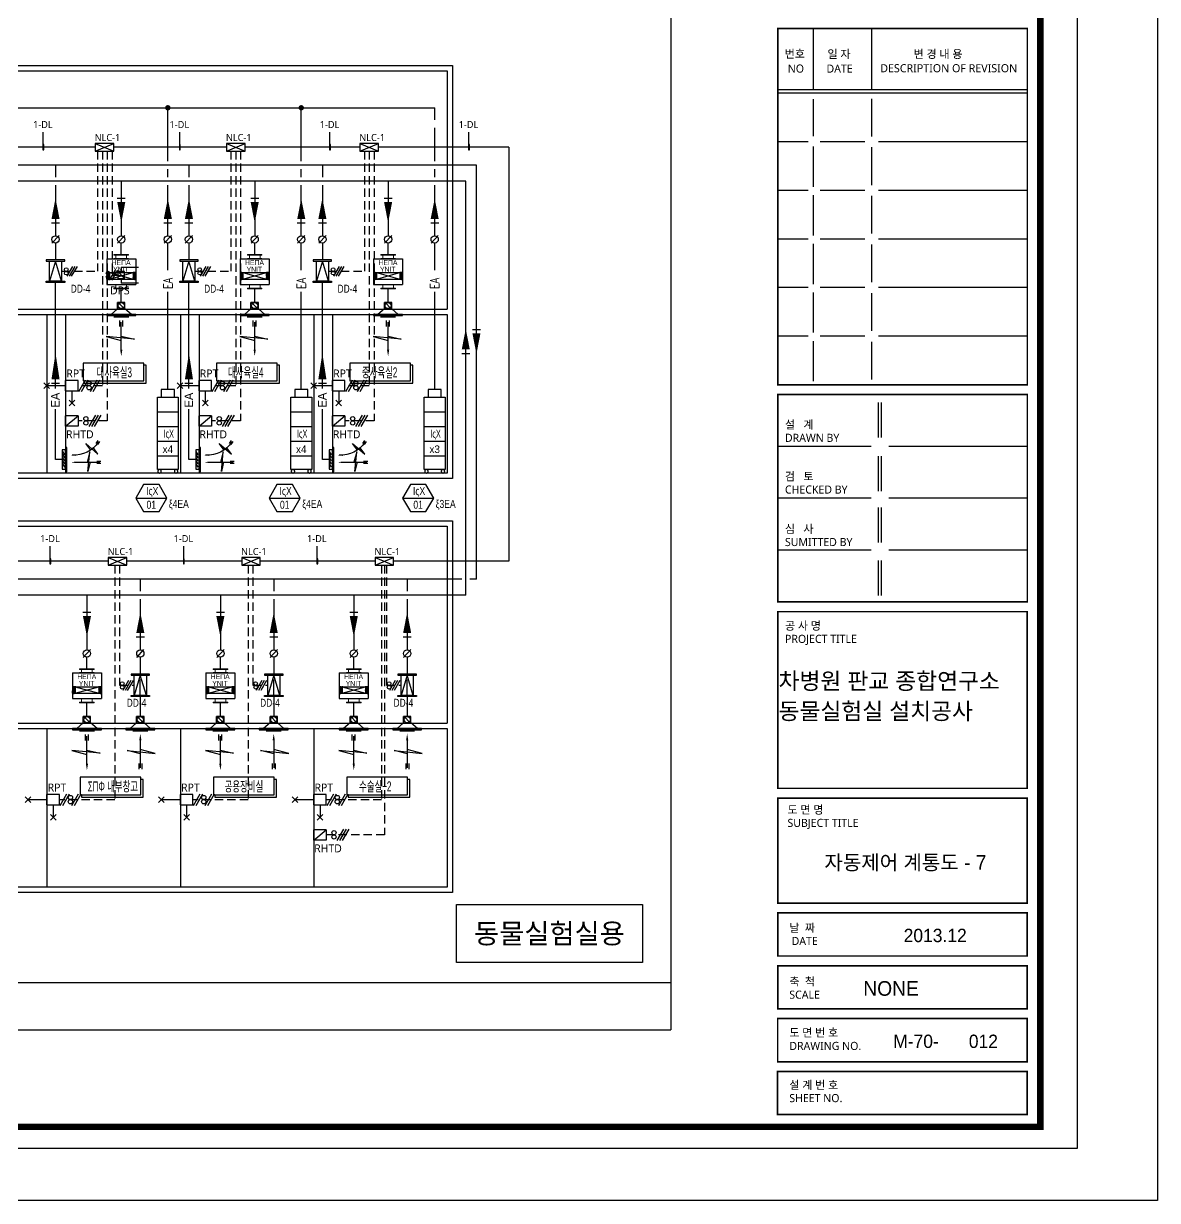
# Model space of a CAD drawing. Header units: millimetres. Extents: x -86 to 11742, y 5229 to 11464.
# Drawn here: x 9719.9 to 10059.9, y 5229.3 to 5582.1 of the extents above; entities that cross this region are included whole.
import ezdxf
from ezdxf.enums import TextEntityAlignment as Align

# ---------------------------------------------------------------- set-up
doc = ezdxf.new("R2010")
doc.units = ezdxf.units.MM
doc.header["$LTSCALE"] = 5
for name, pattern in [('CENTER', [2, 1.25, -0.25, 0.25, -0.25]), ('DASHED', [0.75, 0.5, -0.25]), ('HIDDEN', [0.375, 0.25, -0.125]), ('PHANTOM', [63.5, 31.75, -6.35, 6.35, -6.35, 6.35, -6.35])]:
    doc.linetypes.add(name, pattern=pattern)
doc.layers.get('0').update_dxf_attribs({"linetype": 'CONTINUOUS'})
for name, color, linetype in [('2', 2, 'CONTINUOUS'), ('3', 3, 'CONTINUOUS'), ('7', 7, 'CONTINUOUS'), ('__CONNECTID__', 7, 'CONTINUOUS'), ('AUTO', 7, 'CONTINUOUS'), ('FORM', 7, 'CONTINUOUS'), ('NARA', 8, 'CONTINUOUS'), ('RA', 4, 'CONTINUOUS'), ('SOLID253', 253, 'CONTINUOUS'), ('장비배치', 2, 'CONTINUOUS')]:
    doc.layers.add(name, color=color, linetype=linetype)
doc.styles.add('GHD', font='Dotum.ttf')
doc.styles.add('GHS', font='ROMANS.shx', dxfattribs={"bigfont": 'GHS.shx'})
doc.styles.add('QQ', font='MALGUN.TTF.TTF')
doc.styles.add('SAMOO', font='Gulim.ttf')
doc.styles.get("Standard").update_dxf_attribs({"font": 'SYMBOL'})
doc.styles.add('STYLE1', font='MALGUN.TTF.TTF', dxfattribs={"height": 2.5})
doc.styles.add('울릉도M', font='h2wulm.TTF')
pattern_1 = [(45, (-8739.095, -1183.641), (1e-15, 14.36841), [30.48, -10.16]), (135, (-8731.911, -1176.457), (1e-15, 14.36841), [30.48, -10.16])]

# ---------------------------------------------------------------- blocks, each defined once
blk = doc.blocks.new('ARW')
at = {"color": 1}
for p, q in [((-41, 663), (-41, 833)), ((0, 0), (0, 790)), ((44, 663), (44, 833)), ((0, 391), (-377, 298)), ((-377, 298), (429, 379)), ((429, 379), (0, 266))]:
    blk.add_line(p, q, dxfattribs=at)
blk.add_solid([(32, 2), (-32, 2), (0, -190)], dxfattribs=at)
blk = doc.blocks.new('HB-S2')
at = {"layer": '7', "ltscale": 5}
h = blk.add_hatch(dxfattribs=at)
h.set_pattern_fill('AR-HBONE', color=5, scale=0.1, style=0)
h.set_pattern_definition(pattern_1)
h.paths.add_polyline_path([(-305, 128), (-275, 128), (-275, 278), (-305, 278)])
h = blk.add_hatch(dxfattribs=at)
h.set_pattern_fill('AR-HBONE', color=5, scale=0.1, style=0)
h.set_pattern_definition(pattern_1)
h.paths.add_polyline_path([(305, 278), (275, 278), (275, 128), (305, 128)])
at = {"color": 2, "ltscale": 5}
for p, q in [((-340, 600), (-340, 100)), ((-340, 600), (340, 600)), ((-340, 588), (-340, 0)), ((340, 600), (340, 0)), ((-340, 0), (340, 0))]:
    blk.add_line(p, q, dxfattribs=at)
at = {"color": 2, "linetype": 'Continuous', "lineweight": 15}
for p, q in [((-171, 700), (171, 700)), ((-171, 700), (-171, 693)), ((-171, 685), (-171, 693)), ((-171, 685), (171, 685)), ((171, 608), (-171, 608)), ((-171, 608), (-171, 600)), ((171, 600), (-171, 600)), ((143, 685), (-143, 685)), ((-125, 685), (-125, 608)), ((0, 600), (171, 600)), ((125, 608), (125, 685)), ((171, 693), (171, 700)), ((171, 685), (171, 693)), ((171, 600), (171, 608)), ((171, 0), (-171, 0)), ((-171, -8), (-171, 0)), ((171, -8), (-171, -8)), ((-171, -85), (-171, -93)), ((-171, -85), (171, -85)), ((-171, -100), (-171, -93)), ((-171, -100), (171, -100)), ((143, -85), (-143, -85)), ((-125, -85), (-125, -8)), ((0, 0), (171, 0)), ((125, -8), (125, -85)), ((171, 0), (171, -8)), ((171, -85), (171, -93)), ((171, -93), (171, -100))]:
    blk.add_line(p, q, dxfattribs=at)
at = {"color": 5, "ltscale": 5}
for p, q in [((-335, 290), (-335, 278)), ((-335, 278), (-275, 278)), ((-325, 258), (-325, 278)), ((-310, 278), (-310, 258)), ((-275, 290), (-275, 278)), ((275, 290), (275, 278)), ((335, 278), (275, 278)), ((310, 278), (310, 258)), ((325, 258), (325, 278)), ((335, 290), (335, 278)), ((-335, 123), (-335, 181)), ((-335, 181), (-310, 181)), ((-269, 123), (-335, 123)), ((-310, 258), (-325, 258)), ((-310, 181), (-310, 212)), ((269, 123), (335, 123)), ((310, 258), (325, 258)), ((310, 181), (310, 212)), ((335, 181), (310, 181)), ((335, 123), (335, 181))]:
    blk.add_line(p, q, dxfattribs=at)
at = {"color": 5}
blk.add_line((-72, -421), (72, -566), dxfattribs=at)
blk.add_circle((0, -493), 72.4, dxfattribs=at)
at = {"layer": '2'}
for p, q in [((-87, -566), (-87, -421)), ((87, -421), (-87, -421)), ((87, -566), (87, -421)), ((-87, -566), (-238, -700)), ((175, -762), (-175, -762)), ((-87, -566), (87, -566)), ((238, -700), (87, -566))]:
    blk.add_line(p, q, dxfattribs=at)
blk.add_lwpolyline([(339, -700), (-339, -700), (-339, -729), (339, -729)], close=True, dxfattribs=at)
at = {"layer": '3'}
blk.add_line((0, -421), (0, -100), dxfattribs=at)
at = {"layer": '7', "color": 1, "linetype": 'CENTER', "ltscale": 5}
for p, q in [((-318, 293), (-318, 104)), ((318, 293), (318, 104))]:
    blk.add_line(p, q, dxfattribs=at)
at = {"layer": '7', "color": 5, "linetype": 'DASHED', "ltscale": 5}
for p, q in [((-305, 278), (-305, 128)), ((-275, 278), (-275, 128)), ((275, 278), (275, 128)), ((305, 278), (305, 128))]:
    blk.add_line(p, q, dxfattribs=at)
at = {"layer": '7', "color": 5, "linetype": 'Continuous', "ltscale": 0.3}
for p, q in [((-275, 278), (275, 278)), ((-275, 128), (275, 278)), ((-275, 278), (275, 128)), ((-305, 128), (305, 128))]:
    blk.add_line(p, q, dxfattribs=at)
at = {"layer": '7', "color": 1}
for s, p in [('HEPA', (-4, 513)), ('UNIT', (-7, 356))]:
    blk.add_text(s, height=116.1, dxfattribs=at).set_placement(p, align=Align.MIDDLE)
blk = doc.blocks.new('ARW2')
at = {"color": 1}
for p, q in [((-6.63, 0.28), (-7.69, 0.28)), ((-1.19, 0), (-7.42, 0)), ((-4.35, -2.36), (-4.85, 2.68)), ((-4.85, 2.68), (-4.15, 0)), ((-6.63, -0.25), (-7.69, -0.25)), ((-4.93, 0), (-4.35, -2.36))]:
    blk.add_line(p, q, dxfattribs=at)
for points in [[(-1.2, 2.05), (-1.2, 1.65), (0, 1.85)], [(-1.2, 0.2), (-1.2, -0.2), (0, 0)]]:
    blk.add_solid(points, dxfattribs=at)
at = {"layer": 'RA', "color": 1}
for p, q in [((-6.89, 4.56), (-7.41, 5.34)), ((-6.46, 4.84), (-6.98, 5.62)), ((-3.8, 4.84), (-6.93, 2.14)), ((-6.93, 2.14), (-5.76, 3.73)), ((-5.06, 3.17), (-3.8, 4.84))]:
    blk.add_line(p, q, dxfattribs=at)
blk.add_arc((-0.81, 9.23), 7.4, 212.3808, 273.9222, dxfattribs=at)
blk = doc.blocks.new('RG')
at = {"layer": '2'}
for p, q in [((-0.36, -3.35), (-0.36, 3.25)), ((-0.36, 3.25), (0, 3.25)), ((0, 3.25), (0, 2.58)), ((0, 2.58), (0.91, 2.58)), ((0, -2.58), (0, 2.58)), ((0.91, 2.58), (0.91, -2.58)), ((0.91, -2.58), (0, -2.58)), ((0, -2.58), (0, -3.35)), ((0, -3.35), (-0.36, -3.35))]:
    blk.add_line(p, q, dxfattribs=at)
at = {"layer": '2', "color": 5}
for p, q in [((0.22, 1.23), (0.79, 2.1)), ((0.22, 0.44), (0.79, 1.31)), ((0.22, -0.4), (0.79, 0.47)), ((0.22, -1.21), (0.79, -0.34)), ((0.22, -2.05), (0.79, -1.18))]:
    blk.add_line(p, q, dxfattribs=at)
blk = doc.blocks.new('A$C7EE361AC')
at = {"color": 5}
blk.add_line((12, 366), (253, 125), dxfattribs=at)
blk.add_circle((133, 246), 121, dxfattribs=at)
at = {"layer": '2'}
for p, q in [((-12, 125), (-265, -99)), ((-12, 125), (-12, 366)), ((277, 366), (-12, 366)), ((-12, 125), (277, 125)), ((277, 125), (277, 366)), ((530, -99), (277, 125)), ((424, -203), (-159, -203))]:
    blk.add_line(p, q, dxfattribs=at)
blk.add_lwpolyline([(697, -99), (-432, -99), (-432, -147), (697, -147)], close=True, dxfattribs=at)
blk = doc.blocks.new('IVC')
at = {"layer": '장비배치', "color": 5, "linetype": 'HIDDEN', "ltscale": 100}
for p, q in [((2.57, 14.24), (-2.57, 14.24)), ((2.57, 10.62), (-2.57, 10.62)), ((2.57, 7), (-2.57, 7)), ((2.57, 3.38), (-2.57, 3.38))]:
    blk.add_line(p, q, dxfattribs=at)
at = {"layer": '장비배치', "color": 7, "linetype": 'HIDDEN', "ltscale": 200}
for points in [[(-2.57, 0), (2.57, 0), (2.57, 17.86), (-2.57, 17.86)], [(-1.62, 19.74), (1.62, 19.74), (1.62, 17.86), (-1.62, 17.86)]]:
    blk.add_lwpolyline(points, close=True, dxfattribs=at)
at = {"layer": '장비배치', "color": 5, "linetype": 'HIDDEN', "ltscale": 100}
for centre in [(-2.04, -0.43), (2.04, -0.43)]:
    blk.add_circle(centre, 0.43, dxfattribs=at)
blk = doc.blocks.new('form')
at = {"layer": 'AUTO'}
for p, q in [((816.92, 578.4), (816.92, -15.6)), ((816.92, -15.6), (-24.08, -15.6))]:
    blk.add_line(p, q, dxfattribs=at)
at = {"layer": 'FORM', "color": 7}
for p, q in [((713.79, 317.3), (713.79, 335.75)), ((731.27, 317.3), (731.27, 335.75)), ((777.9, 317.3), (703.1, 317.3)), ((777.9, 316.33), (703.1, 316.33)), ((713.79, 303.47), (713.79, 314.52)), ((731.27, 303.37), (731.27, 314.69)), ((712.21, 301.76), (703.1, 301.76)), ((713.79, 288.27), (713.79, 300.31)), ((729.16, 301.76), (715.81, 301.76)), ((731.27, 288.8), (731.27, 300.12)), ((778.03, 301.76), (733.31, 301.76)), ((712.21, 287.19), (703.1, 287.19)), ((729.16, 287.19), (715.81, 287.19)), ((778.03, 287.19), (733.31, 287.19)), ((713.79, 273.7), (713.79, 285.74)), ((731.27, 274.23), (731.27, 285.55)), ((712.21, 272.62), (703.1, 272.62)), ((729.16, 272.62), (715.81, 272.62)), ((778.03, 272.62), (733.31, 272.62)), ((713.79, 259.13), (713.79, 271.17)), ((731.27, 259.66), (731.27, 270.98)), ((712.21, 258.05), (703.1, 258.05)), ((729.16, 258.05), (715.81, 258.05)), ((778.03, 258.05), (733.31, 258.05)), ((713.79, 244.56), (713.79, 256.6)), ((731.27, 245.09), (731.27, 256.41)), ((712.21, 243.48), (703.1, 243.48)), ((729.16, 243.48), (715.81, 243.48)), ((778.03, 243.48), (733.31, 243.48)), ((713.79, 229.99), (713.79, 242.03)), ((731.27, 230.52), (731.27, 241.84)), ((733.31, 213.08), (733.31, 223.62)), ((734.21, 213.08), (734.21, 223.62)), ((731.09, 210.45), (703.1, 210.45)), ((777.9, 210.45), (736.34, 210.45)), ((733.31, 197.01), (733.31, 207.55)), ((734.21, 197.01), (734.21, 207.55)), ((731.09, 194.91), (703.1, 194.91)), ((777.9, 194.91), (736.34, 194.91)), ((733.31, 181.6), (733.31, 192.14)), ((734.21, 181.6), (734.21, 192.14)), ((731.09, 179.37), (703.1, 179.37)), ((777.9, 179.37), (736.34, 179.37)), ((733.31, 165.74), (733.31, 176.28)), ((734.21, 165.74), (734.21, 176.28))]:
    blk.add_line(p, q, dxfattribs=at)
at = {"layer": 'FORM', "color": 3}
blk.add_lwpolyline([(0, 562.79), (792.83, 562.79), (792.83, 0), (0, 0)], close=True, dxfattribs=at)
at = {"layer": 'FORM', "color": 2, "const_width": 1.94}
blk.add_lwpolyline([(12.48, 6.47), (12.48, 555.28), (781.78, 555.28), (781.78, 6.47)], close=True, dxfattribs=at)
at = {"layer": 'FORM', "color": 3, "const_width": 0.486}
for points in [[(777.9, 335.75), (703.1, 335.75), (703.1, 228.91), (777.9, 228.91)], [(703.1, 163.82), (777.9, 163.82), (777.9, 225.99), (703.1, 225.99)], [(777.89, 107.95), (777.89, 160.91), (703.09, 160.91), (703.09, 107.95)], [(777.88, 73.53), (777.88, 105.03), (703.08, 105.03), (703.08, 73.53)], [(777.87, 57.68), (777.87, 70.62), (703.07, 70.62), (703.07, 57.68)], [(777.86, 41.83), (777.86, 54.77), (703.06, 54.77), (703.06, 41.83)], [(777.85, 25.98), (777.85, 38.92), (703.05, 38.92), (703.05, 25.98)], [(777.84, 10.13), (777.84, 23.07), (703.04, 23.07), (703.04, 10.13)]]:
    blk.add_lwpolyline(points, close=True, dxfattribs=at)
at = {"layer": 'FORM', "color": 7, "style": 'STYLE1'}
for s, height, p in [('번호', 2.428, (705.16, 326.91)), ('일 자', 2.428, (717.98, 326.83)), ('변 경 내 용', 2.428, (743.8, 326.85)), ('NO', 2.428, (706.08, 322.5)), ('DATE', 2.428, (717.69, 322.49)), ('설   계', 2.428, (705.23, 215.75)), ('DRAWN BY', 2.428, (705.23, 211.81)), ('검   토', 2.428, (705.23, 200.23)), ('CHECKED BY', 2.428, (705.23, 196.3)), ('심   사', 2.428, (705.23, 184.5)), ('SUMITTED BY', 2.4284, (705.23, 180.57)), ('공 사 명', 2.428, (705.25, 155.47)), ('PROJECT TITLE', 2.4284, (705.25, 151.54)), ('도 면 명', 2.428, (705.99, 100.3)), ('SUBJECT TITLE', 2.4284, (705.99, 96.37)), ('날  짜', 2.428, (706.54, 64.9)), ('DATE', 2.428, (707.23, 60.97)), ('축  척', 2.428, (706.54, 48.81)), ('SCALE', 2.428, (706.54, 44.88)), ('도 면 번 호', 2.428, (706.54, 33.49)), ('DRAWING NO.', 2.4284, (706.54, 29.51)), ('설 계 번 호', 2.428, (706.54, 17.8)), ('SHEET NO.', 2.428, (706.54, 13.87))]:
    blk.add_text(s, height=height, dxfattribs=at).set_placement(p)
at = {"layer": 'FORM', "color": 7, "style": 'STYLE1', "width": 0.967772}
blk.add_text('DESCRIPTION OF REVISION', height=2.4284, dxfattribs=at).set_placement((733.79, 322.6), (774.87, 322.6), align=Align.FIT)

msp = doc.modelspace()

# ---------------------------------------------------------------- linework, layer by layer
at = {"layer": 'AUTO', "color": 2}
for p, q in [((9913.98, 5745.96), (9913.98, 5280.46)), ((9725.74, 5549.59), (9725.74, 5544.27)), ((9766.66, 5549.59), (9766.66, 5544.27)), ((9811.69, 5549.59), (9811.69, 5544.27)), ((9853.34, 5549.59), (9853.34, 5544.27)), ((9741.45, 5545.06), (9710.91, 5545.06)), ((9726, 5545.85), (9725.74, 5545.85)), ((9725.74, 5544.27), (9726, 5544.27)), ((9726, 5544.27), (9726, 5545.85)), ((9780.81, 5545.06), (9747, 5545.06)), ((9766.92, 5545.85), (9766.66, 5545.85)), ((9766.66, 5544.27), (9766.92, 5544.27)), ((9766.92, 5544.27), (9766.92, 5545.85)), ((9820.81, 5545.06), (9786.36, 5545.06)), ((9811.95, 5545.85), (9811.69, 5545.85)), ((9811.69, 5544.27), (9811.95, 5544.27)), ((9811.95, 5544.27), (9811.95, 5545.85)), ((9865.4, 5545.06), (9826.36, 5545.06)), ((9853.6, 5545.85), (9853.34, 5545.85)), ((9853.34, 5544.27), (9853.6, 5544.27)), ((9853.6, 5544.27), (9853.6, 5545.85)), ((9865.4, 5545.06), (9865.4, 5420.93)), ((9732.56, 5461.48), (9736.32, 5464.56)), ((9772.56, 5461.48), (9776.32, 5464.56)), ((9812.56, 5461.48), (9816.32, 5464.56)), ((9727.87, 5425.46), (9727.87, 5420.15)), ((9767.87, 5425.46), (9767.87, 5420.15)), ((9807.87, 5425.46), (9807.87, 5420.15)), ((9745.36, 5420.93), (9710.91, 5420.93)), ((9728.14, 5421.72), (9727.87, 5421.72)), ((9727.87, 5420.15), (9728.14, 5420.15)), ((9728.14, 5420.15), (9728.14, 5421.72)), ((9785.36, 5420.93), (9750.91, 5420.93)), ((9768.14, 5421.72), (9767.87, 5421.72)), ((9767.87, 5420.15), (9768.14, 5420.15)), ((9768.14, 5420.15), (9768.14, 5421.72)), ((9825.36, 5420.93), (9790.91, 5420.93)), ((9808.14, 5421.72), (9807.87, 5421.72)), ((9807.87, 5420.15), (9808.14, 5420.15)), ((9808.14, 5420.15), (9808.14, 5421.72)), ((9865.4, 5420.93), (9830.91, 5420.93)), ((9806.96, 5337.35), (9810.72, 5340.44)), ((9286.98, 5294.71), (9913.98, 5294.71)), ((9286.98, 5280.46), (9913.98, 5280.46))]:
    msp.add_line(p, q, dxfattribs=at)
at = {"layer": 'AUTO'}
for p, q in [((9741.45, 5546.2), (9747, 5543.92)), ((9741.45, 5543.92), (9747, 5546.2)), ((9741.45, 5546.2), (9747, 5543.92)), ((9741.45, 5543.92), (9747, 5546.2)), ((9780.81, 5546.2), (9786.36, 5543.92)), ((9780.81, 5543.92), (9786.36, 5546.2)), ((9780.81, 5546.2), (9786.36, 5543.92)), ((9780.81, 5543.92), (9786.36, 5546.2)), ((9820.81, 5546.2), (9826.36, 5543.92)), ((9820.81, 5543.92), (9826.36, 5546.2)), ((9820.81, 5546.2), (9826.36, 5543.92)), ((9820.81, 5543.92), (9826.36, 5546.2)), ((9734.62, 5509.34), (9732.9, 5506.37)), ((9735.3, 5509.34), (9733.59, 5506.37)), ((9735.99, 5509.34), (9734.27, 5506.37)), ((9747.39, 5508.21), (9745.67, 5505.24)), ((9748.07, 5508.21), (9746.36, 5505.24)), ((9749.22, 5509.15), (9754.37, 5509.15)), ((9749.22, 5509.15), (9749.22, 5507.78)), ((9774.62, 5509.34), (9772.9, 5506.37)), ((9775.3, 5509.34), (9773.59, 5506.37)), ((9775.99, 5509.34), (9774.27, 5506.37)), ((9814.62, 5509.34), (9812.9, 5506.37)), ((9815.3, 5509.34), (9813.59, 5506.37)), ((9815.99, 5509.34), (9814.27, 5506.37)), ((9749.22, 5505.72), (9749.22, 5504.35)), ((9754.37, 5504.35), (9749.22, 5504.35)), ((9726.05, 5474.43), (9727.74, 5472.73)), ((9726.05, 5472.73), (9727.74, 5474.43)), ((9732.56, 5473.58), (9726.9, 5473.58)), ((9736.54, 5471.88), (9738.54, 5475.34)), ((9737.34, 5471.88), (9739.34, 5475.34)), ((9740.03, 5471.88), (9742.03, 5475.34)), ((9740.83, 5471.88), (9742.83, 5475.34)), ((9766.05, 5474.43), (9767.74, 5472.73)), ((9766.05, 5472.73), (9767.74, 5474.43)), ((9772.56, 5473.58), (9766.9, 5473.58)), ((9776.54, 5471.88), (9778.54, 5475.34)), ((9777.34, 5471.88), (9779.34, 5475.34)), ((9780.03, 5471.88), (9782.03, 5475.34)), ((9780.83, 5471.88), (9782.83, 5475.34)), ((9806.05, 5474.43), (9807.74, 5472.73)), ((9806.05, 5472.73), (9807.74, 5474.43)), ((9812.56, 5473.58), (9806.9, 5473.58)), ((9816.54, 5471.88), (9818.54, 5475.34)), ((9817.34, 5471.88), (9819.34, 5475.34)), ((9820.03, 5471.88), (9822.03, 5475.34)), ((9820.83, 5471.88), (9822.83, 5475.34)), ((9733.6, 5467.49), (9735.29, 5469.19)), ((9735.29, 5467.49), (9733.6, 5469.19)), ((9734.44, 5472.04), (9734.44, 5468.34)), ((9773.6, 5467.49), (9775.29, 5469.19)), ((9775.29, 5467.49), (9773.6, 5469.19)), ((9774.44, 5472.04), (9774.44, 5468.34)), ((9813.6, 5467.49), (9815.29, 5469.19)), ((9815.29, 5467.49), (9813.6, 5469.19)), ((9814.44, 5472.04), (9814.44, 5468.34)), ((9739.59, 5461.32), (9741.59, 5464.78)), ((9740.39, 5461.32), (9742.39, 5464.78)), ((9741.19, 5461.32), (9743.19, 5464.78)), ((9779.59, 5461.32), (9781.59, 5464.78)), ((9780.39, 5461.32), (9782.39, 5464.78)), ((9781.19, 5461.32), (9783.19, 5464.78)), ((9819.59, 5461.32), (9821.59, 5464.78)), ((9820.39, 5461.32), (9822.39, 5464.78)), ((9821.19, 5461.32), (9823.19, 5464.78)), ((9745.36, 5422.07), (9750.91, 5419.79)), ((9745.36, 5419.79), (9750.91, 5422.07)), ((9745.36, 5422.07), (9750.91, 5419.79)), ((9745.36, 5419.79), (9750.91, 5422.07)), ((9785.36, 5422.07), (9790.91, 5419.79)), ((9785.36, 5419.79), (9790.91, 5422.07)), ((9785.36, 5422.07), (9790.91, 5419.79)), ((9785.36, 5419.79), (9790.91, 5422.07)), ((9825.36, 5422.07), (9830.91, 5419.79)), ((9825.36, 5419.79), (9830.91, 5422.07)), ((9825.36, 5422.07), (9830.91, 5419.79)), ((9825.36, 5419.79), (9830.91, 5422.07)), ((9751.41, 5385.22), (9749.69, 5382.25)), ((9752.09, 5385.22), (9750.38, 5382.25)), ((9752.78, 5385.22), (9751.06, 5382.25)), ((9791.41, 5385.22), (9789.69, 5382.25)), ((9792.09, 5385.22), (9790.38, 5382.25)), ((9792.78, 5385.22), (9791.06, 5382.25)), ((9831.41, 5385.22), (9829.69, 5382.25)), ((9832.09, 5385.22), (9830.38, 5382.25)), ((9832.78, 5385.22), (9831.06, 5382.25)), ((9720.45, 5350.3), (9722.14, 5348.61)), ((9720.45, 5348.61), (9722.14, 5350.3)), ((9726.96, 5349.45), (9721.3, 5349.45)), ((9730.94, 5347.75), (9732.94, 5351.22)), ((9731.74, 5347.75), (9733.74, 5351.22)), ((9734.43, 5347.75), (9736.43, 5351.22)), ((9735.23, 5347.75), (9737.23, 5351.22)), ((9760.45, 5350.3), (9762.14, 5348.61)), ((9760.45, 5348.61), (9762.14, 5350.3)), ((9766.96, 5349.45), (9761.3, 5349.45)), ((9770.94, 5347.75), (9772.94, 5351.22)), ((9771.74, 5347.75), (9773.74, 5351.22)), ((9774.43, 5347.75), (9776.43, 5351.22)), ((9775.23, 5347.75), (9777.23, 5351.22)), ((9800.45, 5350.3), (9802.14, 5348.61)), ((9800.45, 5348.61), (9802.14, 5350.3)), ((9806.96, 5349.45), (9801.3, 5349.45)), ((9810.94, 5347.75), (9812.94, 5351.22)), ((9811.74, 5347.75), (9813.74, 5351.22)), ((9814.43, 5347.75), (9816.43, 5351.22)), ((9815.23, 5347.75), (9817.23, 5351.22)), ((9728.84, 5347.91), (9728.84, 5344.22)), ((9768.84, 5347.91), (9768.84, 5344.22)), ((9808.84, 5347.91), (9808.84, 5344.22)), ((9728, 5343.37), (9729.69, 5345.06)), ((9729.69, 5343.37), (9728, 5345.06)), ((9768, 5343.37), (9769.69, 5345.06)), ((9769.69, 5343.37), (9768, 5345.06)), ((9808, 5343.37), (9809.69, 5345.06)), ((9809.69, 5343.37), (9808, 5345.06)), ((9813.99, 5337.19), (9815.99, 5340.66)), ((9814.79, 5337.19), (9816.79, 5340.66)), ((9815.59, 5337.19), (9817.59, 5340.66))]:
    msp.add_line(p, q, dxfattribs=at)
at = {"layer": 'AUTO', "color": 4, "linetype": 'DASHED'}
for p, q in [((9742.13, 5543.92), (9742.13, 5507.88)), ((9743.58, 5543.92), (9743.58, 5473.58)), ((9745.03, 5543.92), (9745.03, 5463.02)), ((9746.48, 5543.92), (9746.48, 5506.75)), ((9782.13, 5543.92), (9782.13, 5507.88)), ((9783.58, 5543.92), (9783.58, 5473.58)), ((9785.03, 5543.92), (9785.03, 5463.02)), ((9822.13, 5543.92), (9822.13, 5507.88)), ((9823.58, 5543.92), (9823.58, 5473.58)), ((9825.03, 5543.92), (9825.03, 5463.02)), ((9731.35, 5507.88), (9742.13, 5507.88)), ((9771.35, 5507.88), (9782.13, 5507.88)), ((9811.35, 5507.88), (9822.13, 5507.88)), ((9746.48, 5506.75), (9748.19, 5506.75)), ((9743.58, 5473.58), (9736.32, 5473.58)), ((9783.58, 5473.58), (9776.32, 5473.58)), ((9823.58, 5473.58), (9816.32, 5473.58)), ((9745.03, 5463.02), (9736.32, 5463.02)), ((9785.03, 5463.02), (9776.32, 5463.02)), ((9825.03, 5463.02), (9816.32, 5463.02)), ((9747.28, 5419.79), (9747.28, 5349.45)), ((9748.72, 5419.79), (9748.72, 5383.76)), ((9787.28, 5419.79), (9787.28, 5349.45)), ((9788.72, 5419.79), (9788.72, 5383.76)), ((9827.28, 5419.79), (9827.28, 5349.45)), ((9828.14, 5419.79), (9828.14, 5338.89)), ((9828.72, 5419.79), (9828.72, 5383.76)), ((9748.72, 5383.76), (9753.15, 5383.76)), ((9788.72, 5383.76), (9793.15, 5383.76)), ((9828.72, 5383.76), (9833.15, 5383.76)), ((9747.28, 5349.45), (9730.72, 5349.45)), ((9787.28, 5349.45), (9770.72, 5349.45)), ((9827.28, 5349.45), (9810.72, 5349.45)), ((9828.14, 5338.89), (9810.72, 5338.89))]:
    msp.add_line(p, q, dxfattribs=at)
at = {"layer": 'AUTO', "color": 3}
for p, q in [((9750.25, 5505.72), (9748.19, 5507.78)), ((9748.19, 5507.78), (9748.19, 5505.72)), ((9750.25, 5507.78), (9748.19, 5507.78)), ((9750.25, 5505.72), (9750.25, 5507.78)), ((9748.19, 5505.72), (9750.25, 5505.72)), ((9736.32, 5475.12), (9732.56, 5475.12)), ((9732.56, 5472.04), (9732.56, 5475.12)), ((9736.32, 5472.04), (9736.32, 5475.12)), ((9776.32, 5475.12), (9772.56, 5475.12)), ((9772.56, 5472.04), (9772.56, 5475.12)), ((9776.32, 5472.04), (9776.32, 5475.12)), ((9816.32, 5475.12), (9812.56, 5475.12)), ((9812.56, 5472.04), (9812.56, 5475.12)), ((9816.32, 5472.04), (9816.32, 5475.12)), ((9732.56, 5472.04), (9736.32, 5472.04)), ((9772.56, 5472.04), (9776.32, 5472.04)), ((9812.56, 5472.04), (9816.32, 5472.04)), ((9732.56, 5461.48), (9732.56, 5464.56)), ((9736.32, 5464.56), (9732.56, 5464.56)), ((9736.32, 5464.56), (9736.32, 5461.48)), ((9772.56, 5461.48), (9772.56, 5464.56)), ((9776.32, 5464.56), (9772.56, 5464.56)), ((9776.32, 5464.56), (9776.32, 5461.48)), ((9812.56, 5461.48), (9812.56, 5464.56)), ((9816.32, 5464.56), (9812.56, 5464.56)), ((9816.32, 5464.56), (9816.32, 5461.48)), ((9736.32, 5461.48), (9732.56, 5461.48)), ((9776.32, 5461.48), (9772.56, 5461.48)), ((9816.32, 5461.48), (9812.56, 5461.48)), ((9730.72, 5351), (9726.96, 5351)), ((9726.96, 5347.91), (9726.96, 5351)), ((9730.72, 5347.91), (9730.72, 5351)), ((9770.72, 5351), (9766.96, 5351)), ((9766.96, 5347.91), (9766.96, 5351)), ((9770.72, 5347.91), (9770.72, 5351)), ((9810.72, 5351), (9806.96, 5351)), ((9806.96, 5347.91), (9806.96, 5351)), ((9810.72, 5347.91), (9810.72, 5351)), ((9726.96, 5347.91), (9730.72, 5347.91)), ((9766.96, 5347.91), (9770.72, 5347.91)), ((9806.96, 5347.91), (9810.72, 5347.91)), ((9806.96, 5337.35), (9806.96, 5340.44)), ((9810.72, 5340.44), (9806.96, 5340.44)), ((9810.72, 5340.44), (9810.72, 5337.35)), ((9810.72, 5337.35), (9806.96, 5337.35))]:
    msp.add_line(p, q, dxfattribs=at)
at = {"layer": 'AUTO'}
for points in [[(9741.45, 5543.92), (9747, 5543.92), (9747, 5546.2), (9741.45, 5546.2)], [(9741.45, 5543.92), (9747, 5543.92), (9747, 5546.2), (9741.45, 5546.2)], [(9780.81, 5543.92), (9786.36, 5543.92), (9786.36, 5546.2), (9780.81, 5546.2)], [(9780.81, 5543.92), (9786.36, 5543.92), (9786.36, 5546.2), (9780.81, 5546.2)], [(9820.81, 5543.92), (9826.36, 5543.92), (9826.36, 5546.2), (9820.81, 5546.2)], [(9820.81, 5543.92), (9826.36, 5543.92), (9826.36, 5546.2), (9820.81, 5546.2)], [(9745.36, 5419.79), (9750.91, 5419.79), (9750.91, 5422.07), (9745.36, 5422.07)], [(9745.36, 5419.79), (9750.91, 5419.79), (9750.91, 5422.07), (9745.36, 5422.07)], [(9785.36, 5419.79), (9790.91, 5419.79), (9790.91, 5422.07), (9785.36, 5422.07)], [(9785.36, 5419.79), (9790.91, 5419.79), (9790.91, 5422.07), (9785.36, 5422.07)], [(9825.36, 5419.79), (9830.91, 5419.79), (9830.91, 5422.07), (9825.36, 5422.07)], [(9825.36, 5419.79), (9830.91, 5419.79), (9830.91, 5422.07), (9825.36, 5422.07)]]:
    msp.add_lwpolyline(points, close=True, dxfattribs=at)
for centre, radius in [((9732.76, 5508.4), 0.549), ((9732.76, 5507.31), 0.549), ((9745.26, 5507.33), 0.549), ((9772.76, 5508.4), 0.549), ((9772.76, 5507.31), 0.549), ((9812.76, 5508.4), 0.549), ((9812.76, 5507.31), 0.549), ((9745.26, 5506.23), 0.549), ((9739.59, 5474.25), 0.64), ((9739.59, 5472.97), 0.64), ((9779.59, 5474.25), 0.64), ((9779.59, 5472.97), 0.64), ((9819.59, 5474.25), 0.64), ((9819.59, 5472.97), 0.64), ((9738.63, 5463.69), 0.64), ((9738.63, 5462.41), 0.64), ((9778.63, 5463.69), 0.64), ((9778.63, 5462.41), 0.64), ((9818.63, 5463.69), 0.64), ((9818.63, 5462.41), 0.64), ((9749.54, 5384.28), 0.549), ((9789.54, 5384.28), 0.549), ((9829.54, 5384.28), 0.549), ((9749.54, 5383.18), 0.549), ((9789.54, 5383.18), 0.549), ((9829.54, 5383.18), 0.549), ((9733.99, 5350.13), 0.64), ((9733.99, 5348.85), 0.64), ((9773.99, 5350.13), 0.64), ((9773.99, 5348.85), 0.64), ((9813.99, 5350.13), 0.64), ((9813.99, 5348.85), 0.64), ((9813.03, 5339.57), 0.64), ((9813.03, 5338.29), 0.64)]:
    msp.add_circle(centre, radius, dxfattribs=at)
at = {"layer": 'NARA', "color": 8}
for p, q in [((9322.16, 5569.53), (9848.56, 5569.53)), ((9323.76, 5567.93), (9846.96, 5567.93)), ((9846.96, 5567.93), (9846.96, 5496.54)), ((9846.96, 5567.93), (9846.96, 5496.54)), ((9848.56, 5569.53), (9848.56, 5445.8)), ((9848.56, 5567.93), (9848.56, 5447.4)), ((9855.73, 5539.73), (9583.41, 5539.73)), ((9729.54, 5539.73), (9729.54, 5536.13)), ((9769.54, 5539.73), (9769.54, 5536.13)), ((9809.54, 5539.73), (9809.54, 5536.13)), ((9855.73, 5415.61), (9855.73, 5539.73)), ((9852.53, 5534.93), (9583.41, 5534.93)), ((9729.54, 5533.73), (9729.54, 5518.52)), ((9749.25, 5534.93), (9749.25, 5518.52)), ((9769.54, 5533.73), (9769.54, 5518.52)), ((9789.25, 5534.93), (9789.25, 5518.52)), ((9809.54, 5533.73), (9809.54, 5518.52)), ((9829.25, 5534.93), (9829.25, 5518.52)), ((9852.53, 5410.81), (9852.53, 5534.93)), ((9748.05, 5529.79), (9750.46, 5529.79)), ((9788.05, 5529.79), (9790.46, 5529.79)), ((9828.05, 5529.79), (9830.46, 5529.79)), ((9728.33, 5522.39), (9730.74, 5522.39)), ((9762.01, 5522.39), (9764.42, 5522.39)), ((9768.33, 5522.39), (9770.74, 5522.39)), ((9802.01, 5522.39), (9804.42, 5522.39)), ((9808.33, 5522.39), (9810.74, 5522.39)), ((9842.01, 5522.39), (9844.42, 5522.39)), ((9729.54, 5516.34), (9729.54, 5511.26)), ((9729.54, 5516.34), (9729.54, 5511.26)), ((9749.25, 5512.86), (9749.25, 5516.34)), ((9769.54, 5516.34), (9769.54, 5511.26)), ((9769.54, 5516.34), (9769.54, 5511.26)), ((9789.25, 5512.86), (9789.25, 5516.34)), ((9809.54, 5516.34), (9809.54, 5511.26)), ((9809.54, 5516.34), (9809.54, 5511.26)), ((9829.25, 5512.86), (9829.25, 5516.34)), ((9729.54, 5510.9), (9727.73, 5504.87)), ((9731.35, 5504.87), (9729.54, 5510.9)), ((9769.54, 5510.9), (9767.73, 5504.87)), ((9771.35, 5504.87), (9769.54, 5510.9)), ((9809.54, 5510.9), (9807.73, 5504.87)), ((9811.35, 5504.87), (9809.54, 5510.9)), ((9729.54, 5472.71), (9729.54, 5504.5)), ((9769.54, 5472.71), (9769.54, 5504.5)), ((9809.54, 5472.71), (9809.54, 5504.5)), ((9323.76, 5496.54), (9846.96, 5496.54)), ((9323.76, 5494.94), (9846.96, 5494.94)), ((9726.96, 5494.94), (9726.96, 5447.4)), ((9726.96, 5494.94), (9726.96, 5447.4)), ((9732.56, 5494.94), (9732.56, 5447.4)), ((9766.96, 5494.94), (9766.96, 5447.4)), ((9766.96, 5494.94), (9766.96, 5447.4)), ((9772.56, 5494.94), (9772.56, 5447.4)), ((9806.96, 5494.94), (9806.96, 5447.4)), ((9806.96, 5494.94), (9806.96, 5447.4)), ((9812.56, 5494.94), (9812.56, 5447.4)), ((9846.96, 5494.94), (9846.96, 5447.4)), ((9846.96, 5494.94), (9846.96, 5447.4)), ((9854.53, 5490.47), (9856.94, 5490.47)), ((9851.33, 5483.26), (9853.74, 5483.26)), ((9728.33, 5474.33), (9730.74, 5474.33)), ((9768.33, 5474.33), (9770.74, 5474.33)), ((9808.33, 5474.33), (9810.74, 5474.33)), ((9729.54, 5451.46), (9729.54, 5466.58)), ((9769.54, 5451.46), (9769.54, 5466.58)), ((9809.54, 5451.46), (9809.54, 5466.58)), ((9731.56, 5451.46), (9729.54, 5451.46)), ((9771.56, 5451.46), (9769.54, 5451.46)), ((9811.56, 5451.46), (9809.54, 5451.46)), ((9848.56, 5445.8), (9322.16, 5445.8)), ((9846.96, 5447.4), (9323.76, 5447.4)), ((9753.59, 5439.9), (9762.92, 5439.9)), ((9793.59, 5439.9), (9802.92, 5439.9)), ((9833.59, 5439.9), (9842.92, 5439.9)), ((9405.36, 5433.05), (9848.56, 5433.05)), ((9406.96, 5431.45), (9846.96, 5431.45)), ((9846.96, 5431.45), (9846.96, 5372.42)), ((9848.56, 5433.05), (9848.56, 5321.67)), ((9851.33, 5415.61), (9654.29, 5415.61)), ((9754.96, 5415.61), (9754.96, 5412.01)), ((9794.96, 5415.61), (9794.96, 5412.01)), ((9834.96, 5415.61), (9834.96, 5412.01)), ((9855.73, 5415.61), (9853.73, 5415.61)), ((9852.53, 5410.81), (9654.29, 5410.81)), ((9738.96, 5410.81), (9738.96, 5394.39)), ((9754.96, 5409.61), (9754.96, 5394.39)), ((9778.96, 5410.81), (9778.96, 5394.39)), ((9794.96, 5409.61), (9794.96, 5394.39)), ((9818.96, 5410.81), (9818.96, 5394.39)), ((9834.96, 5409.61), (9834.96, 5394.39)), ((9737.76, 5405.67), (9740.17, 5405.67)), ((9777.76, 5405.67), (9780.17, 5405.67)), ((9817.76, 5405.67), (9820.17, 5405.67)), ((9753.76, 5398.26), (9756.17, 5398.26)), ((9793.76, 5398.26), (9796.17, 5398.26)), ((9833.76, 5398.26), (9836.17, 5398.26)), ((9738.96, 5388.74), (9738.96, 5392.21)), ((9754.96, 5392.21), (9754.96, 5387.14)), ((9754.96, 5392.21), (9754.96, 5387.14)), ((9778.96, 5388.74), (9778.96, 5392.21)), ((9794.96, 5392.21), (9794.96, 5387.14)), ((9794.96, 5392.21), (9794.96, 5387.14)), ((9818.96, 5388.74), (9818.96, 5392.21)), ((9834.96, 5392.21), (9834.96, 5387.14)), ((9834.96, 5392.21), (9834.96, 5387.14)), ((9754.96, 5386.77), (9753.15, 5380.74)), ((9756.77, 5380.74), (9754.96, 5386.77)), ((9754.96, 5380.38), (9754.96, 5385.49)), ((9794.96, 5386.77), (9793.15, 5380.74)), ((9796.77, 5380.74), (9794.96, 5386.77)), ((9794.96, 5380.38), (9794.96, 5385.49)), ((9834.96, 5386.77), (9833.15, 5380.74)), ((9836.77, 5380.74), (9834.96, 5386.77)), ((9834.96, 5380.38), (9834.96, 5385.49)), ((9754.96, 5380.38), (9754.96, 5374.39)), ((9754.96, 5380.38), (9754.96, 5374.39)), ((9794.96, 5380.38), (9794.96, 5374.39)), ((9794.96, 5380.38), (9794.96, 5374.39)), ((9834.96, 5380.38), (9834.96, 5374.39)), ((9834.96, 5380.38), (9834.96, 5374.39)), ((9406.96, 5372.42), (9846.96, 5372.42)), ((9406.96, 5370.82), (9846.96, 5370.82)), ((9726.96, 5370.82), (9726.96, 5323.27)), ((9766.96, 5370.82), (9766.96, 5323.27)), ((9806.96, 5370.82), (9806.96, 5323.27)), ((9846.96, 5370.82), (9846.96, 5323.27)), ((9846.96, 5370.82), (9846.96, 5323.27)), ((9846.96, 5370.82), (9846.96, 5323.27)), ((9846.96, 5370.82), (9846.96, 5323.27)), ((9846.96, 5370.82), (9846.96, 5323.27)), ((9846.96, 5370.82), (9846.96, 5323.27)), ((9846.96, 5370.82), (9846.96, 5323.27)), ((9848.56, 5370.82), (9848.56, 5323.27)), ((9848.56, 5321.67), (9405.36, 5321.67)), ((9846.96, 5323.27), (9406.96, 5323.27))]:
    msp.add_line(p, q, dxfattribs=at)
at = {"layer": 'NARA', "color": 8, "linetype": 'PHANTOM', "ltscale": 15}
for p, q in [((9583.41, 5556.89), (9843.21, 5556.89)), ((9803.21, 5508.21), (9803.21, 5516.34)), ((9763.21, 5472.43), (9763.21, 5501.69)), ((9803.21, 5472.43), (9803.21, 5501.69)), ((9843.21, 5472.43), (9843.21, 5501.69))]:
    msp.add_line(p, q, dxfattribs=at)
at = {"layer": 'NARA', "color": 8, "linetype": 'PHANTOM', "ltscale": 20}
for p, q in [((9763.21, 5540.93), (9763.21, 5556.89)), ((9803.21, 5540.93), (9803.21, 5556.89)), ((9843.21, 5553.29), (9843.21, 5556.89)), ((9843.21, 5540.93), (9843.21, 5550.89)), ((9763.21, 5536.13), (9763.21, 5538.53)), ((9803.21, 5536.13), (9803.21, 5538.53)), ((9843.21, 5536.13), (9843.21, 5538.53)), ((9763.21, 5518.52), (9763.21, 5533.73)), ((9803.21, 5518.52), (9803.21, 5533.73)), ((9843.21, 5518.52), (9843.21, 5533.73)), ((9763.21, 5508.21), (9763.21, 5516.34)), ((9843.21, 5508.21), (9843.21, 5516.34))]:
    msp.add_line(p, q, dxfattribs=at)
at = {"layer": 'NARA', "color": 8, "linetype": 'Continuous'}
for p, q in [((9728.45, 5516.26), (9730.63, 5518.6)), ((9748.16, 5516.26), (9750.34, 5518.6)), ((9762.12, 5516.26), (9764.3, 5518.6)), ((9768.45, 5516.26), (9770.63, 5518.6)), ((9788.16, 5516.26), (9790.34, 5518.6)), ((9802.12, 5516.26), (9804.3, 5518.6)), ((9808.45, 5516.26), (9810.63, 5518.6)), ((9828.16, 5516.26), (9830.34, 5518.6)), ((9842.12, 5516.26), (9844.3, 5518.6)), ((9737.87, 5392.13), (9740.05, 5394.48)), ((9753.87, 5392.13), (9756.05, 5394.48)), ((9777.87, 5392.13), (9780.05, 5394.48)), ((9793.87, 5392.13), (9796.05, 5394.48)), ((9817.87, 5392.13), (9820.05, 5394.48)), ((9833.87, 5392.13), (9836.05, 5394.48))]:
    msp.add_line(p, q, dxfattribs=at)
at = {"layer": 'NARA', "color": 8, "linetype": 'Continuous', "lineweight": -3, "const_width": 0.8}
for points in [[(9762.81, 5556.89, 1), (9763.61, 5556.89, 1)], [(9802.81, 5556.89, 1), (9803.61, 5556.89, 1)]]:
    msp.add_lwpolyline(points, format="xyb", close=True, dxfattribs=at)
at = {"layer": 'NARA', "color": 8}
for points in [[(9729.54, 5529.79, 0, 2.41, 0), (9729.54, 5523.57, 2.41, 2.41, 0)], [(9749.25, 5522.39, 0, 2.41, 0), (9749.25, 5528.61, 2.41, 2.41, 0)], [(9763.21, 5529.67, 0, 2.41, 0), (9763.21, 5523.57, 2.41, 2.41, 0)], [(9769.54, 5529.79, 0, 2.41, 0), (9769.54, 5523.57, 2.41, 2.41, 0)], [(9789.25, 5522.39, 0, 2.41, 0), (9789.25, 5528.61, 2.41, 2.41, 0)], [(9803.21, 5529.67, 0, 2.41, 0), (9803.21, 5523.57, 2.41, 2.41, 0)], [(9809.54, 5529.79, 0, 2.41, 0), (9809.54, 5523.57, 2.41, 2.41, 0)], [(9829.25, 5522.39, 0, 2.41, 0), (9829.25, 5528.61, 2.41, 2.41, 0)], [(9843.21, 5529.67, 0, 2.41, 0), (9843.21, 5523.57, 2.41, 2.41, 0)], [(9852.53, 5490.67, 0, 2.41, 0), (9852.53, 5484.44, 2.41, 2.41, 0)], [(9855.73, 5483.06, 0, 2.41, 0), (9855.73, 5489.29, 2.41, 2.41, 0)], [(9729.54, 5483.34, 0, 2.41, 0), (9729.54, 5475.51, 2.41, 2.41, 0)], [(9769.54, 5483.34, 0, 2.41, 0), (9769.54, 5475.51, 2.41, 2.41, 0)], [(9809.54, 5483.34, 0, 2.41, 0), (9809.54, 5475.51, 2.41, 2.41, 0)], [(9738.96, 5398.26, 0, 2.41, 0), (9738.96, 5404.49, 2.41, 2.41, 0)], [(9754.96, 5405.67, 0, 2.41, 0), (9754.96, 5399.44, 2.41, 2.41, 0)], [(9778.96, 5398.26, 0, 2.41, 0), (9778.96, 5404.49, 2.41, 2.41, 0)], [(9794.96, 5405.67, 0, 2.41, 0), (9794.96, 5399.44, 2.41, 2.41, 0)], [(9818.96, 5398.26, 0, 2.41, 0), (9818.96, 5404.49, 2.41, 2.41, 0)], [(9834.96, 5405.67, 0, 2.41, 0), (9834.96, 5399.44, 2.41, 2.41, 0)]]:
    msp.add_lwpolyline(points, format="xyseb", dxfattribs=at)
for points in [[(9726.76, 5511.26), (9726.76, 5510.9), (9732.31, 5510.9), (9732.31, 5511.26)], [(9766.76, 5511.26), (9766.76, 5510.9), (9772.31, 5510.9), (9772.31, 5511.26)], [(9806.76, 5511.26), (9806.76, 5510.9), (9812.31, 5510.9), (9812.31, 5511.26)], [(9727.73, 5510.9), (9731.35, 5510.9), (9731.35, 5504.87), (9727.73, 5504.87)], [(9767.73, 5510.9), (9771.35, 5510.9), (9771.35, 5504.87), (9767.73, 5504.87)], [(9807.73, 5510.9), (9811.35, 5510.9), (9811.35, 5504.87), (9807.73, 5504.87)], [(9726.76, 5504.5), (9726.76, 5504.87), (9732.31, 5504.87), (9732.31, 5504.5)], [(9766.76, 5504.5), (9766.76, 5504.87), (9772.31, 5504.87), (9772.31, 5504.5)], [(9806.76, 5504.5), (9806.76, 5504.87), (9812.31, 5504.87), (9812.31, 5504.5)], [(9737.81, 5480.36), (9737.81, 5475.03), (9755.99, 5475.03), (9755.99, 5480.36)], [(9777.81, 5480.36), (9777.81, 5475.03), (9795.99, 5475.03), (9795.99, 5480.36)], [(9817.81, 5480.36), (9817.81, 5475.03), (9835.99, 5475.03), (9835.99, 5480.36)], [(9760.59, 5435.86), (9762.92, 5439.9), (9760.59, 5443.94), (9755.92, 5443.94), (9753.59, 5439.9), (9755.92, 5435.86)], [(9800.59, 5435.86), (9802.92, 5439.9), (9800.59, 5443.94), (9795.92, 5443.94), (9793.59, 5439.9), (9795.92, 5435.86)], [(9840.59, 5435.86), (9842.92, 5439.9), (9840.59, 5443.94), (9835.92, 5443.94), (9833.59, 5439.9), (9835.92, 5435.86)], [(9752.19, 5387.14), (9752.19, 5386.77), (9757.74, 5386.77), (9757.74, 5387.14)], [(9753.15, 5386.77), (9756.77, 5386.77), (9756.77, 5380.74), (9753.15, 5380.74)], [(9792.19, 5387.14), (9792.19, 5386.77), (9797.74, 5386.77), (9797.74, 5387.14)], [(9793.15, 5386.77), (9796.77, 5386.77), (9796.77, 5380.74), (9793.15, 5380.74)], [(9832.19, 5387.14), (9832.19, 5386.77), (9837.74, 5386.77), (9837.74, 5387.14)], [(9833.15, 5386.77), (9836.77, 5386.77), (9836.77, 5380.74), (9833.15, 5380.74)], [(9752.19, 5380.38), (9752.19, 5380.74), (9757.74, 5380.74), (9757.74, 5380.38)], [(9792.19, 5380.38), (9792.19, 5380.74), (9797.74, 5380.74), (9797.74, 5380.38)], [(9832.19, 5380.38), (9832.19, 5380.74), (9837.74, 5380.74), (9837.74, 5380.38)], [(9736.92, 5356.24), (9736.92, 5350.9), (9755.11, 5350.9), (9755.11, 5356.24)], [(9776.92, 5356.24), (9776.92, 5350.9), (9795.11, 5350.9), (9795.11, 5356.24)], [(9816.92, 5356.24), (9816.92, 5350.9), (9835.11, 5350.9), (9835.11, 5356.24)]]:
    msp.add_lwpolyline(points, close=True, dxfattribs=at)
for points in [[(9738.17, 5475.03), (9738.17, 5474.36), (9756.69, 5474.36), (9756.69, 5479.7), (9756.02, 5479.7)], [(9778.17, 5475.03), (9778.17, 5474.36), (9796.69, 5474.36), (9796.69, 5479.7), (9796.02, 5479.7)], [(9818.17, 5475.03), (9818.17, 5474.36), (9836.69, 5474.36), (9836.69, 5479.7), (9836.02, 5479.7)], [(9737.29, 5350.9), (9737.29, 5350.24), (9755.8, 5350.24), (9755.8, 5355.57), (9755.14, 5355.57)], [(9777.29, 5350.9), (9777.29, 5350.24), (9795.8, 5350.24), (9795.8, 5355.57), (9795.14, 5355.57)], [(9817.29, 5350.9), (9817.29, 5350.24), (9835.8, 5350.24), (9835.8, 5355.57), (9835.14, 5355.57)]]:
    msp.add_lwpolyline(points, dxfattribs=at)
at = {"layer": 'NARA', "color": 8, "linetype": 'Continuous'}
for centre in [(9729.54, 5517.43), (9749.25, 5517.43), (9763.21, 5517.43), (9769.54, 5517.43), (9789.25, 5517.43), (9803.21, 5517.43), (9809.54, 5517.43), (9829.25, 5517.43), (9843.21, 5517.43), (9738.96, 5393.3), (9754.96, 5393.3), (9778.96, 5393.3), (9794.96, 5393.3), (9818.96, 5393.3), (9834.96, 5393.3)]:
    msp.add_circle(centre, 1.09, dxfattribs=at)
at = {"layer": 'SOLID253', "color": 2}
msp.add_lwpolyline([(9849.73, 5318.09), (9905.5, 5318.09), (9905.5, 5300.64), (9849.73, 5300.64)], close=True, dxfattribs=at)

# ---------------------------------------------------------------- block references
at = {"layer": 'AUTO', "xscale": 0.999994771384126, "yscale": 0.999994771384126, "zscale": 0.999994771384126}
msp.add_blockref('form', (9242.99, 5244.93), dxfattribs=at)
at = {"layer": 'NARA', "color": 8, "linetype": 'Continuous', "xscale": 0.01279999999701977, "yscale": 0.01279999999701977, "zscale": 0.01279999999701977}
for p in [(9749.25, 5503.91), (9789.25, 5503.91), (9829.25, 5503.91), (9738.96, 5379.78), (9778.96, 5379.78), (9818.96, 5379.78)]:
    msp.add_blockref('HB-S2', p, dxfattribs=at)
at = {"layer": 'NARA', "color": 8}
for name, p, xscale, yscale, zscale in [('ARW', (9749.25, 5484.38), -0.01044911434315145, 0.01044911435432732, 0.01044911435114711), ('ARW', (9789.25, 5484.38), -0.01044911434315145, 0.01044911435432732, 0.01044911435114711), ('ARW', (9829.25, 5484.38), -0.01044911434315145, 0.01044911435432732, 0.01044911435114711), ('IVC', (9763.21, 5448.44), -1.215, 1.215, 1.215000000000001), ('IVC', (9803.21, 5448.44), -1.215, 1.215, 1.215000000000001), ('IVC', (9843.21, 5448.44), -1.215, 1.215, 1.215000000000001), ('RG', (9732.57, 5451.46), -1.114712566196919, 1.114712566182017, 1.114712566207093), ('ARW2', (9734.19, 5450.61), -1.163313206851483, 1.163313206836581, 1.163313206848775), ('RG', (9772.57, 5451.46), -1.114712566196919, 1.114712566182017, 1.114712566207093), ('ARW2', (9774.19, 5450.61), -1.163313206851483, 1.163313206836581, 1.163313206848775), ('RG', (9812.57, 5451.46), -1.114712566196919, 1.114712566182017, 1.114712566207093), ('ARW2', (9814.19, 5450.61), -1.163313206851483, 1.163313206836581, 1.163313206848775), ('A$C7EE361AC', (9753.95, 5371.58), 0.007679999998211707, 0.007679999998211707, 0.007679999998211707), ('A$C7EE361AC', (9793.95, 5371.58), 0.007679999998211707, 0.007679999998211707, 0.007679999998211707), ('A$C7EE361AC', (9833.95, 5371.58), 0.007679999998211707, 0.007679999998211707, 0.007679999998211707), ('ARW', (9738.96, 5360.26), -0.01044911434315145, 0.01044911435432732, 0.01044911435114711), ('ARW', (9778.96, 5360.26), -0.01044911434315145, 0.01044911435432732, 0.01044911435114711), ('ARW', (9818.96, 5360.26), -0.01044911434315145, 0.01044911435432732, 0.01044911435114711)]:
    msp.add_blockref(name, p, dxfattribs=dict(at, xscale=xscale, yscale=yscale, zscale=zscale))
at = {"layer": 'NARA', "color": 8, "xscale": -0.01044911434315145, "yscale": 0.01044911435432732, "zscale": 0.01044911435114711, "rotation": 180}
for p in [(9754.96, 5367.29), (9794.96, 5367.29), (9834.96, 5367.29)]:
    msp.add_blockref('ARW', p, dxfattribs=at)

# ---------------------------------------------------------------- texts
at = {"layer": '7', "style": '울릉도M'}
for s, p in [('M-70-', (9980.68, 5275.04)), ('012', (10003.35, 5275.04))]:
    msp.add_text(s, height=4, dxfattribs=at).set_placement(p)
at = {"layer": '__CONNECTID__', "color": 4, "style": 'QQ'}
msp.add_text('DPS', height=2.4, dxfattribs=at).set_placement((9745.88, 5500.95))
at = {"layer": 'AUTO', "color": 2, "style": 'QQ'}
for p in [(9725.74, 5551.86), (9766.66, 5551.86), (9811.69, 5551.86), (9853.34, 5551.86), (9727.87, 5427.74), (9767.87, 5427.74), (9807.87, 5427.74)]:
    msp.add_text('1-DL', height=2.1, dxfattribs=at).set_placement(p, align=Align.MIDDLE_CENTER)
for s, height, p in [('NLC-1', 2.1, (9741.26, 5546.94)), ('NLC-1', 2.1, (9780.62, 5546.94)), ('NLC-1', 2.1, (9820.62, 5546.94)), ('RPT', 2.4, (9732.78, 5476.04)), ('RPT', 2.4, (9772.78, 5476.04)), ('RPT', 2.4, (9812.78, 5476.04)), ('RHTD', 2.4, (9732.69, 5457.8)), ('RHTD', 2.4, (9772.69, 5457.8)), ('RHTD', 2.4, (9812.69, 5457.8)), ('NLC-1', 2.1, (9745.17, 5422.82)), ('NLC-1', 2.1, (9785.17, 5422.82)), ('NLC-1', 2.1, (9825.17, 5422.82)), ('RPT', 2.4, (9727.18, 5351.92)), ('RPT', 2.4, (9767.18, 5351.92)), ('RPT', 2.4, (9807.18, 5351.92)), ('RHTD', 2.4, (9807.09, 5333.68))]:
    msp.add_text(s, height=height, dxfattribs=at).set_placement(p)
at = {"layer": 'AUTO', "color": 2, "style": 'QQ', "width": 0.8}
for p in [(9734.1, 5501.44), (9774.1, 5501.44), (9814.1, 5501.44), (9750.89, 5377.31), (9790.89, 5377.31), (9830.89, 5377.31)]:
    msp.add_text('DD-4', height=2.4, dxfattribs=at).set_placement(p)
at = {"layer": 'AUTO', "color": 4, "style": 'GHD'}
msp.add_text('자동제어 계통도 - 7', height=4.4, dxfattribs=at).set_placement((9984.34, 5330.65), align=Align.MIDDLE_CENTER)
at = {"layer": 'AUTO', "style": 'QQ'}
msp.add_text('동물실험실용', height=6, dxfattribs=at).set_placement((9877.62, 5309.37), align=Align.MIDDLE_CENTER)
at = {"layer": 'AUTO', "color": 4, "style": 'GHD'}
msp.add_text('NONE', height=4.4, dxfattribs=at).set_placement((9971.72, 5290.69))
at = {"layer": 'FORM', "color": 7, "style": 'GHD'}
for s, height, p in [('차병원 판교 종합연구소', 5, (9946.3, 5382.56)), ('동물실험실 설치공사', 5, (9946.3, 5373.52)), ('2013.12', 4, (9983.81, 5306.77))]:
    msp.add_text(s, height=height, dxfattribs=at).set_placement(p)
at = {"layer": 'NARA', "color": 8, "style": 'GHS', "width": 0.8}
for p in [(9764.59, 5502.5), (9804.59, 5502.5), (9844.59, 5502.5)]:
    msp.add_text('EA', height=2.7, rotation=90, dxfattribs=at).set_placement(p)
at = {"layer": 'NARA', "color": 8, "width": 0.6}
for s, height, p in [('대사육실3', 3, (9741.85, 5476.08)), ('대사육실4', 3, (9781.26, 5476.08)), ('중사육실2', 3, (9821.4, 5476.08)), ('IVC', 2.4, (9761.91, 5457.98)), ('IVC', 2.4, (9801.91, 5457.98)), ('IVC', 2.4, (9841.91, 5457.98)), ('SPF 내부창고', 3, (9739.19, 5351.95)), ('공용장비실', 3, (9780.23, 5351.95)), ('수술실-2', 3, (9820.53, 5351.95))]:
    msp.add_text(s, height=height, dxfattribs=at).set_placement(p)
at = {"layer": 'NARA', "color": 8, "style": 'SAMOO'}
for p in [(9730.78, 5467.02), (9770.78, 5467.02), (9810.78, 5467.02)]:
    msp.add_text('EA', height=2.56, rotation=90, dxfattribs=at).set_placement(p)
for s, p in [('x4', (9763.21, 5454.53)), ('x4', (9803.21, 5454.53)), ('x3', (9843.21, 5454.53))]:
    msp.add_text(s, height=2.281, dxfattribs=at).set_placement(p, align=Align.MIDDLE_CENTER)
at = {"layer": 'NARA', "color": 8, "width": 0.8}
for s, p in [('IVC', (9758.53, 5441.7)), ('IVC', (9798.53, 5441.7)), ('IVC', (9838.53, 5441.7)), ('01', (9758.25, 5437.89)), ('x4EA', (9766.5, 5437.89)), ('01', (9798.25, 5437.89)), ('x4EA', (9806.5, 5437.89)), ('01', (9838.25, 5437.89)), ('x3EA', (9846.5, 5437.89))]:
    msp.add_text(s, height=2.4, dxfattribs=at).set_placement(p, align=Align.MIDDLE)

doc.saveas('drawing.dxf')
